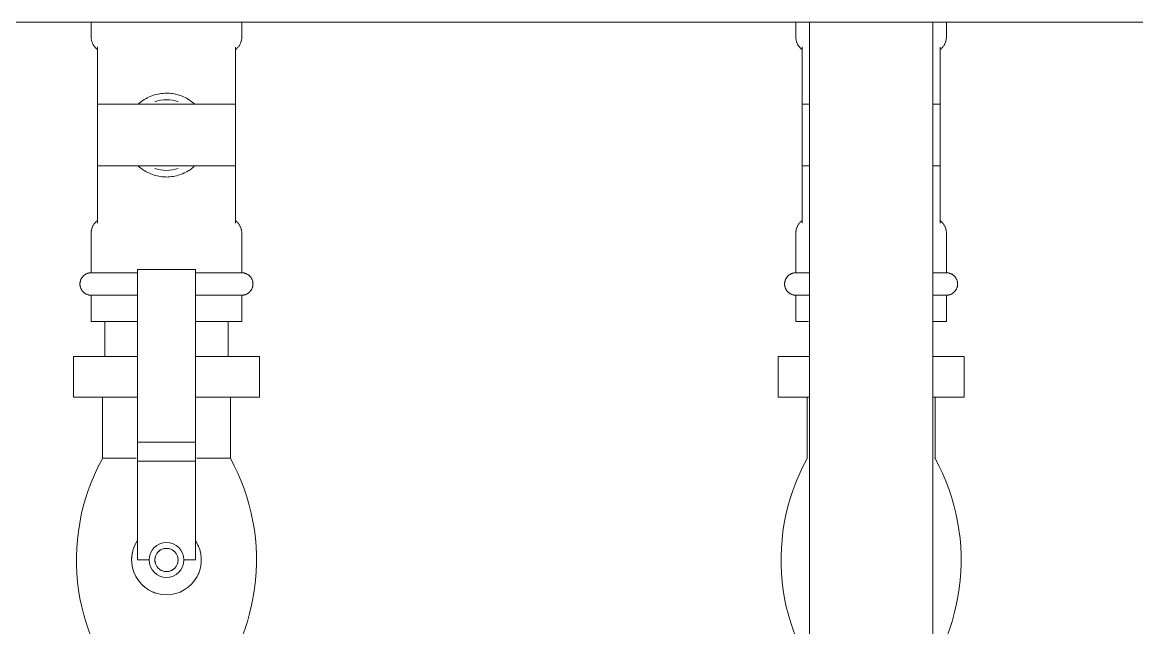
# Model space of a CAD drawing. Header units: inches. Extents: x -3299 to -2222, y -94 to 482.
# Drawn here: x -2480.48 to -2461.3, y 245.41 to 255.83 of the extents above; entities that cross this region are included whole.
import ezdxf

# ---------------------------------------------------------------- set-up
doc = ezdxf.new("R2010")
doc.units = ezdxf.units.IN
doc.header["$MEASUREMENT"] = 0
doc.layers.add('P-PIPE', color=3, linetype='Continuous', lineweight=9)

# ---------------------------------------------------------------- blocks, each defined once
blk = doc.blocks.new('Temperature Gauge - 3 1_2_ Stem - 3_4_-1362685-PLG_ ROOF LEVEL')
at = {"layer": 'P-PIPE'}
for p, q in [((-2467.056, 253.354), (-2467.056, 254.417)), ((-2466.931, 254.417), (-2467.056, 254.417)), ((-2464.681, 254.417), (-2464.807, 254.417)), ((-2464.681, 254.417), (-2464.681, 253.354)), ((-2466.931, 253.354), (-2467.056, 253.354)), ((-2464.681, 253.354), (-2464.807, 253.354))]:
    blk.add_line(p, q, dxfattribs=at)
blk = doc.blocks.new('Ball Valve - 2-6 Inch - 2_-V8-PLG_ ROOF LEVEL')
at = {"layer": 'P-PIPE'}
for p, q in [((-2467.469, 250.073), (-2467.469, 249.373)), ((-2464.269, 249.373), (-2464.269, 250.073)), ((-2466.969, 249.373), (-2466.969, 248.323)), ((-2464.769, 248.323), (-2464.769, 249.373)), ((-2466.969, 244.823), (-2466.969, 243.773)), ((-2464.769, 243.773), (-2464.769, 244.823)), ((-2467.469, 243.773), (-2467.469, 243.073)), ((-2464.269, 243.073), (-2464.269, 243.773))]:
    blk.add_line(p, q, dxfattribs=at)
at = {"layer": 'P-PIPE', "flags": 128}
for points in [[(-2466.969, 244.823), (-2467.036, 244.951), (-2467.099, 245.082), (-2467.156, 245.216), (-2467.207, 245.351), (-2467.253, 245.489), (-2467.294, 245.628), (-2467.329, 245.768), (-2467.358, 245.91), (-2467.382, 246.054), (-2467.4, 246.197), (-2467.412, 246.342), (-2467.418, 246.487), (-2467.419, 246.632), (-2467.414, 246.777), (-2467.402, 246.921), (-2467.386, 247.065), (-2467.363, 247.208), (-2467.335, 247.351), (-2467.301, 247.492), (-2467.261, 247.631), (-2467.216, 247.769), (-2467.166, 247.905), (-2467.11, 248.039), (-2467.049, 248.17), (-2466.982, 248.299), (-2466.969, 248.323)], [(-2464.769, 248.323), (-2464.701, 248.195), (-2464.639, 248.064), (-2464.582, 247.93), (-2464.531, 247.795), (-2464.484, 247.657), (-2464.444, 247.518), (-2464.409, 247.378), (-2464.38, 247.236), (-2464.356, 247.092), (-2464.338, 246.949), (-2464.326, 246.804), (-2464.319, 246.659), (-2464.319, 246.514), (-2464.324, 246.369), (-2464.335, 246.225), (-2464.352, 246.081), (-2464.375, 245.938), (-2464.403, 245.795), (-2464.437, 245.654), (-2464.476, 245.515), (-2464.521, 245.377), (-2464.572, 245.241), (-2464.628, 245.107), (-2464.689, 244.976), (-2464.756, 244.847), (-2464.769, 244.823)]]:
    blk.add_lwpolyline(points, dxfattribs=at)
at = {"layer": 'P-PIPE'}
for centre, major_axis, start_param, end_param in [((-2465.869, 250.073), (1.6, 0), 3.141593, 3.981797), ((-2465.869, 250.073), (-1.6, 0), 2.301388, 3.141593), ((-2465.869, 249.373), (1.6, 0), 3.141593, 3.981797), ((-2465.869, 249.373), (1.6, 0), 5.442981, 6.283185), ((-2465.869, 248.323), (-1.1, 0), 0, 0.113652), ((-2465.869, 248.323), (1.1, 0), 6.169534, 6.283185), ((-2465.869, 244.823), (-1.1, 0), 0, 0.113652), ((-2465.869, 244.823), (1.1, 0), 6.169534, 6.283185), ((-2465.869, 243.773), (1.6, 0), 3.141593, 3.981797), ((-2465.869, 243.773), (1.6, 0), 5.442981, 6.283185), ((-2465.869, 243.073), (1.6, 0), 3.141593, 3.981797), ((-2465.869, 243.073), (1.6, 0), 5.442981, 6.283185)]:
    blk.add_ellipse(centre, major_axis=major_axis, ratio=0.000002, start_param=start_param, end_param=end_param, dxfattribs=at)
blk = doc.blocks.new('Temperature Gauge - 3 1_2_ Stem - 3_4_-V17-PLG_ ROOF LEVEL')
at = {"layer": 'P-PIPE'}
for p, q in [((-2479.187, 253.354), (-2479.187, 254.417)), ((-2476.812, 254.417), (-2479.187, 254.417)), ((-2476.812, 254.417), (-2476.812, 253.354)), ((-2476.812, 253.354), (-2479.187, 253.354))]:
    blk.add_line(p, q, dxfattribs=at)
blk = doc.blocks.new('Ball Valve - 2-6 Inch - 2_-V20-PLG_ ROOF LEVEL')
at = {"layer": 'P-PIPE'}
for p, q in [((-2478.5, 248.601), (-2478.5, 251.573)), ((-2478.5, 251.573), (-2477.5, 251.573)), ((-2477.5, 251.573), (-2477.5, 248.601)), ((-2479.6, 250.073), (-2479.6, 249.373)), ((-2476.4, 249.373), (-2476.4, 250.073)), ((-2479.1, 249.373), (-2479.1, 248.323)), ((-2476.9, 248.323), (-2476.9, 249.373)), ((-2478.5, 248.271), (-2478.5, 248.601)), ((-2477.5, 248.601), (-2478.5, 248.601)), ((-2477.5, 248.601), (-2477.5, 248.271)), ((-2478.5, 246.573), (-2478.5, 248.271)), ((-2477.5, 248.271), (-2478.5, 248.271)), ((-2477.5, 248.271), (-2477.5, 246.573)), ((-2478.3, 246.573), (-2478.5, 246.573)), ((-2477.5, 246.573), (-2477.7, 246.573)), ((-2479.1, 244.823), (-2479.1, 243.773)), ((-2476.9, 243.773), (-2476.9, 244.823)), ((-2479.6, 243.773), (-2479.6, 243.073)), ((-2476.4, 243.073), (-2476.4, 243.773))]:
    blk.add_line(p, q, dxfattribs=at)
at = {"layer": 'P-PIPE', "flags": 128}
for points in [[(-2479.1, 244.823), (-2479.167, 244.951), (-2479.23, 245.082), (-2479.287, 245.216), (-2479.338, 245.351), (-2479.384, 245.489), (-2479.425, 245.628), (-2479.46, 245.768), (-2479.489, 245.91), (-2479.513, 246.054), (-2479.531, 246.197), (-2479.543, 246.342), (-2479.549, 246.487), (-2479.55, 246.632), (-2479.545, 246.777), (-2479.534, 246.921), (-2479.517, 247.065), (-2479.494, 247.208), (-2479.466, 247.351), (-2479.432, 247.492), (-2479.393, 247.631), (-2479.347, 247.769), (-2479.297, 247.905), (-2479.241, 248.039), (-2479.18, 248.17), (-2479.113, 248.299), (-2479.1, 248.323)], [(-2476.9, 248.323), (-2476.833, 248.195), (-2476.77, 248.064), (-2476.713, 247.93), (-2476.662, 247.795), (-2476.616, 247.657), (-2476.575, 247.518), (-2476.54, 247.378), (-2476.511, 247.236), (-2476.487, 247.092), (-2476.469, 246.949), (-2476.457, 246.804), (-2476.451, 246.659), (-2476.45, 246.514), (-2476.455, 246.369), (-2476.466, 246.225), (-2476.483, 246.081), (-2476.506, 245.938), (-2476.534, 245.795), (-2476.568, 245.654), (-2476.607, 245.515), (-2476.653, 245.377), (-2476.703, 245.241), (-2476.759, 245.107), (-2476.82, 244.976), (-2476.887, 244.847), (-2476.9, 244.823)]]:
    blk.add_lwpolyline(points, dxfattribs=at)
at = {"layer": 'P-PIPE'}
for radius, start, end in [(0.6, 146.9143, 270), (0.3, 90, 270), (0.2, 90, 270), (0.2, 105, 165), (0.6, 270, 33.0857), (0.3, 270, 90), (0.2, 270, 90), (0.2, 45, 75), (0.2, 180, 210), (0.2, 330, 30), (0.2, 225, 255), (0.2, 285, 315)]:
    blk.add_arc((-2478, 246.573), radius, start, end, dxfattribs=at)
for centre, major_axis, start_param, end_param in [((-2478, 250.073), (1.6, 0), 3.141593, 4.392319), ((-2478, 250.073), (-1.6, 0), 1.890866, 3.141593), ((-2478, 249.373), (-1.6, 0), 0, 1.250727), ((-2478, 249.373), (1.6, 0), 5.032458, 6.283185), ((-2478, 248.323), (1.1, 0), 3.141593, 4.215353), ((-2478, 248.323), (1.1, 0), 5.209425, 6.283185), ((-2478, 244.823), (1.1, 0), 3.141593, 6.283185), ((-2478, 243.773), (1.6, 0), 3.141593, 6.283185), ((-2478, 243.073), (1.6, 0), 3.141593, 6.283185)]:
    blk.add_ellipse(centre, major_axis=major_axis, ratio=0.000002, start_param=start_param, end_param=end_param, dxfattribs=at)
for points, knots in [([(-2477.457, 246.828), (-2477.453, 246.82), (-2477.446, 246.804), (-2477.439, 246.787), (-2477.436, 246.779)], [-0.63900357, -0.63900357, -0.63900357, -0.63900357, -0.625, -0.61088239, -0.61088239, -0.61088239, -0.61088239]), ([(-2478.587, 246.448), (-2478.588, 246.455), (-2478.603, 246.53), (-2478.603, 246.616), (-2478.588, 246.691), (-2478.587, 246.698)], [-0.5667265, -0.5667265, -0.5667265, -0.5667265, -0.5555556, -0.4444444, -0.4332938, -0.4332938, -0.4332938, -0.4332938]), ([(-2477.436, 246.368), (-2477.439, 246.36), (-2477.445, 246.343), (-2477.453, 246.327), (-2477.456, 246.319)], [-0.38901073, -0.38901073, -0.38901073, -0.38901073, -0.375, -0.36089042, -0.36089042, -0.36089042, -0.36089042]), ([(-2478.358, 246.092), (-2478.368, 246.099), (-2478.382, 246.11), (-2478.397, 246.123), (-2478.402, 246.127)], [-0.79646174, -0.79646174, -0.79646174, -0.79646174, -0.77777778, -0.76652508, -0.76652508, -0.76652508, -0.76652508]), ([(-2478.186, 246.002), (-2478.192, 246.005), (-2478.21, 246.011), (-2478.228, 246.018), (-2478.238, 246.022)], [-0.9001671, -0.9001671, -0.9001671, -0.9001671, -0.88888889, -0.87024989, -0.87024989, -0.87024989, -0.87024989]), ([(-2477.745, 246.03), (-2477.753, 246.026), (-2477.769, 246.019), (-2477.786, 246.012), (-2477.794, 246.009)], [-0.13897746, -0.13897746, -0.13897746, -0.13897746, -0.125, -0.11095937, -0.11095937, -0.11095937, -0.11095937])]:
    blk.add_open_spline(points, degree=3, knots=knots, dxfattribs=at)

msp = doc.modelspace()

# ---------------------------------------------------------------- linework, layer by layer
at = {"layer": 'P-PIPE'}
for p, q in [((-2818.666, 255.827), (-2443.612, 255.827)), ((-2479.296, 255.827), (-2479.296, 255.574)), ((-2476.703, 255.574), (-2476.703, 255.827)), ((-2467.165, 255.827), (-2467.165, 255.574)), ((-2466.931, 255.827), (-2466.931, 239.891)), ((-2464.807, 239.891), (-2464.807, 255.827)), ((-2464.572, 255.574), (-2464.572, 255.827)), ((-2479.187, 255.402), (-2479.187, 254.417)), ((-2476.812, 254.417), (-2476.812, 255.401)), ((-2467.056, 255.402), (-2467.056, 254.417)), ((-2464.681, 254.417), (-2464.681, 255.401)), ((-2479.187, 253.354), (-2479.187, 252.37)), ((-2476.812, 252.369), (-2476.812, 253.354)), ((-2467.056, 253.354), (-2467.056, 252.37)), ((-2464.681, 252.369), (-2464.681, 253.354)), ((-2479.296, 252.196), (-2479.296, 251.515)), ((-2476.703, 251.515), (-2476.703, 252.196)), ((-2467.165, 252.196), (-2467.165, 251.515)), ((-2464.572, 251.515), (-2464.572, 252.196)), ((-2478.509, 251.515), (-2479.296, 251.515)), ((-2476.703, 251.515), (-2477.49, 251.515)), ((-2466.946, 251.515), (-2467.165, 251.515)), ((-2464.572, 251.515), (-2464.792, 251.515)), ((-2479.296, 251.129), (-2479.296, 250.675)), ((-2478.509, 251.129), (-2479.296, 251.129)), ((-2476.703, 251.129), (-2477.49, 251.129)), ((-2476.703, 250.675), (-2476.703, 251.129)), ((-2467.165, 251.129), (-2467.165, 250.675)), ((-2466.946, 251.129), (-2467.165, 251.129)), ((-2464.572, 251.129), (-2464.792, 251.129)), ((-2464.572, 250.675), (-2464.572, 251.129)), ((-2479.296, 250.675), (-2478.509, 250.675)), ((-2479.062, 250.675), (-2479.062, 250.073)), ((-2477.49, 250.675), (-2476.703, 250.675)), ((-2476.938, 250.073), (-2476.938, 250.675)), ((-2467.165, 250.675), (-2466.946, 250.675)), ((-2464.792, 250.675), (-2464.572, 250.675))]:
    msp.add_line(p, q, dxfattribs=at)
at = {"layer": 'P-PIPE', "flags": 128}
for points in [[(-2479.187, 255.356), (-2479.196, 255.363), (-2479.204, 255.37), (-2479.212, 255.378), (-2479.22, 255.385), (-2479.228, 255.393), (-2479.235, 255.402), (-2479.241, 255.41), (-2479.248, 255.419), (-2479.254, 255.428), (-2479.259, 255.437), (-2479.265, 255.447), (-2479.27, 255.457), (-2479.274, 255.467), (-2479.278, 255.477), (-2479.282, 255.487), (-2479.285, 255.497), (-2479.288, 255.508), (-2479.291, 255.518), (-2479.293, 255.529), (-2479.294, 255.54), (-2479.295, 255.551), (-2479.296, 255.562), (-2479.296, 255.572), (-2479.296, 255.574)], [(-2476.703, 255.574), (-2476.704, 255.564), (-2476.704, 255.553), (-2476.705, 255.542), (-2476.707, 255.531), (-2476.709, 255.52), (-2476.711, 255.51), (-2476.714, 255.499), (-2476.717, 255.489), (-2476.721, 255.478), (-2476.725, 255.468), (-2476.729, 255.458), (-2476.734, 255.449), (-2476.739, 255.439), (-2476.745, 255.43), (-2476.751, 255.421), (-2476.757, 255.412), (-2476.764, 255.403), (-2476.771, 255.395), (-2476.778, 255.387), (-2476.786, 255.379), (-2476.794, 255.372), (-2476.802, 255.364), (-2476.811, 255.358), (-2476.812, 255.356)], [(-2467.056, 255.356), (-2467.065, 255.363), (-2467.073, 255.37), (-2467.081, 255.378), (-2467.089, 255.385), (-2467.096, 255.393), (-2467.103, 255.402), (-2467.11, 255.41), (-2467.117, 255.419), (-2467.123, 255.428), (-2467.128, 255.437), (-2467.134, 255.447), (-2467.139, 255.457), (-2467.143, 255.467), (-2467.147, 255.477), (-2467.151, 255.487), (-2467.154, 255.497), (-2467.157, 255.508), (-2467.16, 255.518), (-2467.162, 255.529), (-2467.163, 255.54), (-2467.164, 255.551), (-2467.165, 255.562), (-2467.165, 255.572), (-2467.165, 255.574)], [(-2464.572, 255.574), (-2464.573, 255.564), (-2464.573, 255.553), (-2464.574, 255.542), (-2464.576, 255.531), (-2464.578, 255.52), (-2464.58, 255.51), (-2464.583, 255.499), (-2464.586, 255.489), (-2464.59, 255.478), (-2464.594, 255.468), (-2464.598, 255.458), (-2464.603, 255.449), (-2464.608, 255.439), (-2464.614, 255.43), (-2464.62, 255.421), (-2464.626, 255.412), (-2464.633, 255.403), (-2464.64, 255.395), (-2464.647, 255.387), (-2464.655, 255.379), (-2464.663, 255.372), (-2464.671, 255.364), (-2464.68, 255.358), (-2464.681, 255.356)], [(-2478, 254.606), (-2478.029, 254.606), (-2478.058, 254.604), (-2478.086, 254.601), (-2478.115, 254.597), (-2478.143, 254.592), (-2478.171, 254.586), (-2478.199, 254.578), (-2478.227, 254.57), (-2478.254, 254.56), (-2478.281, 254.55), (-2478.307, 254.538), (-2478.333, 254.525), (-2478.358, 254.511), (-2478.383, 254.496), (-2478.407, 254.481), (-2478.431, 254.464), (-2478.453, 254.446), (-2478.475, 254.428), (-2478.489, 254.415)], [(-2477.513, 254.417), (-2477.535, 254.436), (-2477.557, 254.454), (-2477.58, 254.472), (-2477.604, 254.488), (-2477.628, 254.503), (-2477.653, 254.518), (-2477.679, 254.531), (-2477.705, 254.543), (-2477.731, 254.555), (-2477.758, 254.565), (-2477.786, 254.574), (-2477.814, 254.582), (-2477.842, 254.589), (-2477.87, 254.595), (-2477.898, 254.599), (-2477.927, 254.603), (-2477.956, 254.605), (-2477.984, 254.606), (-2478, 254.606)], [(-2478.487, 253.354), (-2478.465, 253.335), (-2478.443, 253.317), (-2478.42, 253.299), (-2478.396, 253.283), (-2478.372, 253.268), (-2478.347, 253.253), (-2478.321, 253.24), (-2478.295, 253.228), (-2478.268, 253.216), (-2478.242, 253.206), (-2478.214, 253.197), (-2478.186, 253.189), (-2478.158, 253.182), (-2478.13, 253.176), (-2478.102, 253.172), (-2478.073, 253.168), (-2478.044, 253.166), (-2478.016, 253.165), (-2478, 253.164)], [(-2478, 253.164), (-2477.971, 253.165), (-2477.942, 253.167), (-2477.914, 253.17), (-2477.885, 253.174), (-2477.857, 253.179), (-2477.829, 253.185), (-2477.801, 253.193), (-2477.773, 253.201), (-2477.746, 253.211), (-2477.719, 253.221), (-2477.693, 253.233), (-2477.667, 253.246), (-2477.642, 253.26), (-2477.617, 253.275), (-2477.593, 253.29), (-2477.569, 253.307), (-2477.547, 253.325), (-2477.525, 253.343)], [(-2479.296, 252.196), (-2479.296, 252.207), (-2479.296, 252.218), (-2479.295, 252.229), (-2479.293, 252.24), (-2479.291, 252.251), (-2479.289, 252.261), (-2479.286, 252.272), (-2479.283, 252.282), (-2479.279, 252.292), (-2479.275, 252.303), (-2479.271, 252.313), (-2479.266, 252.322), (-2479.26, 252.332), (-2479.255, 252.341), (-2479.249, 252.35), (-2479.243, 252.359), (-2479.236, 252.368), (-2479.229, 252.376), (-2479.221, 252.384), (-2479.214, 252.392), (-2479.206, 252.399), (-2479.198, 252.407), (-2479.189, 252.413), (-2479.187, 252.414)], [(-2476.812, 252.414), (-2476.804, 252.408), (-2476.796, 252.401), (-2476.788, 252.393), (-2476.78, 252.386), (-2476.772, 252.378), (-2476.765, 252.369), (-2476.759, 252.361), (-2476.752, 252.352), (-2476.746, 252.343), (-2476.74, 252.334), (-2476.735, 252.324), (-2476.73, 252.314), (-2476.726, 252.304), (-2476.722, 252.294), (-2476.718, 252.284), (-2476.715, 252.274), (-2476.712, 252.263), (-2476.709, 252.253), (-2476.707, 252.242), (-2476.706, 252.231), (-2476.705, 252.22), (-2476.704, 252.209), (-2476.703, 252.198), (-2476.703, 252.196)], [(-2467.165, 252.196), (-2467.165, 252.207), (-2467.164, 252.218), (-2467.163, 252.229), (-2467.162, 252.24), (-2467.16, 252.251), (-2467.158, 252.261), (-2467.155, 252.272), (-2467.152, 252.282), (-2467.148, 252.292), (-2467.144, 252.303), (-2467.139, 252.313), (-2467.135, 252.322), (-2467.129, 252.332), (-2467.124, 252.341), (-2467.118, 252.35), (-2467.111, 252.359), (-2467.105, 252.368), (-2467.098, 252.376), (-2467.09, 252.384), (-2467.083, 252.392), (-2467.075, 252.399), (-2467.066, 252.407), (-2467.058, 252.413), (-2467.056, 252.414)], [(-2464.681, 252.414), (-2464.673, 252.408), (-2464.664, 252.401), (-2464.656, 252.393), (-2464.649, 252.386), (-2464.641, 252.378), (-2464.634, 252.369), (-2464.627, 252.361), (-2464.621, 252.352), (-2464.615, 252.343), (-2464.609, 252.334), (-2464.604, 252.324), (-2464.599, 252.314), (-2464.595, 252.304), (-2464.591, 252.294), (-2464.587, 252.284), (-2464.584, 252.274), (-2464.581, 252.263), (-2464.578, 252.253), (-2464.576, 252.242), (-2464.575, 252.231), (-2464.573, 252.22), (-2464.573, 252.209), (-2464.572, 252.198), (-2464.572, 252.196)], [(-2479.296, 251.129), (-2479.304, 251.13), (-2479.312, 251.13), (-2479.32, 251.131), (-2479.327, 251.132), (-2479.335, 251.133), (-2479.342, 251.135), (-2479.35, 251.137), (-2479.357, 251.139), (-2479.364, 251.142), (-2479.372, 251.145), (-2479.379, 251.148), (-2479.386, 251.151), (-2479.392, 251.155), (-2479.399, 251.159), (-2479.405, 251.163), (-2479.412, 251.168), (-2479.418, 251.172), (-2479.424, 251.177), (-2479.429, 251.183), (-2479.435, 251.188), (-2479.44, 251.194), (-2479.445, 251.2), (-2479.45, 251.206), (-2479.455, 251.212), (-2479.459, 251.218), (-2479.463, 251.225), (-2479.467, 251.232), (-2479.47, 251.238), (-2479.473, 251.245), (-2479.476, 251.253), (-2479.479, 251.26), (-2479.481, 251.267), (-2479.483, 251.275), (-2479.485, 251.282), (-2479.487, 251.29), (-2479.488, 251.297), (-2479.489, 251.305), (-2479.489, 251.313), (-2479.489, 251.32), (-2479.489, 251.328), (-2479.489, 251.336), (-2479.488, 251.344), (-2479.487, 251.351), (-2479.486, 251.359), (-2479.484, 251.366), (-2479.483, 251.374), (-2479.48, 251.381), (-2479.478, 251.389), (-2479.475, 251.396), (-2479.472, 251.403), (-2479.469, 251.41), (-2479.465, 251.417), (-2479.461, 251.423), (-2479.457, 251.43), (-2479.453, 251.436), (-2479.448, 251.442), (-2479.443, 251.448), (-2479.438, 251.454), (-2479.432, 251.459), (-2479.427, 251.465), (-2479.421, 251.47), (-2479.415, 251.475), (-2479.409, 251.479), (-2479.402, 251.484), (-2479.396, 251.488), (-2479.389, 251.492), (-2479.382, 251.495), (-2479.375, 251.499), (-2479.368, 251.502), (-2479.361, 251.504), (-2479.354, 251.507), (-2479.346, 251.509), (-2479.339, 251.511), (-2479.331, 251.512), (-2479.324, 251.514), (-2479.316, 251.514), (-2479.308, 251.515), (-2479.301, 251.515), (-2479.296, 251.515)], [(-2478.505, 251.515), (-2478.552, 251.515), (-2478.599, 251.515), (-2478.644, 251.515), (-2478.689, 251.515), (-2478.732, 251.515), (-2478.774, 251.515), (-2478.815, 251.515), (-2478.855, 251.515), (-2478.893, 251.515), (-2478.93, 251.515), (-2478.965, 251.515), (-2478.999, 251.515), (-2479.031, 251.515), (-2479.062, 251.515), (-2479.091, 251.515), (-2479.118, 251.515), (-2479.143, 251.515), (-2479.167, 251.515), (-2479.189, 251.515), (-2479.208, 251.515), (-2479.226, 251.515), (-2479.242, 251.515), (-2479.256, 251.515), (-2479.268, 251.515), (-2479.278, 251.515), (-2479.285, 251.515), (-2479.291, 251.515), (-2479.295, 251.515), (-2479.296, 251.515), (-2479.296, 251.515)], [(-2479.296, 251.515), (-2479.295, 251.515), (-2479.292, 251.515), (-2479.287, 251.515), (-2479.28, 251.515), (-2479.271, 251.515), (-2479.259, 251.515)], [(-2476.703, 251.515), (-2476.705, 251.515), (-2476.708, 251.515), (-2476.713, 251.515), (-2476.72, 251.515), (-2476.729, 251.515), (-2476.741, 251.515), (-2476.754, 251.515), (-2476.769, 251.515), (-2476.787, 251.515), (-2476.806, 251.515), (-2476.827, 251.515), (-2476.85, 251.515), (-2476.875, 251.515), (-2476.902, 251.515), (-2476.93, 251.515), (-2476.96, 251.515), (-2476.992, 251.515), (-2477.025, 251.515), (-2477.06, 251.515), (-2477.097, 251.515), (-2477.135, 251.515), (-2477.174, 251.515), (-2477.215, 251.515), (-2477.256, 251.515), (-2477.299, 251.515), (-2477.344, 251.515), (-2477.389, 251.515), (-2477.435, 251.515), (-2477.482, 251.515), (-2477.5, 251.515)], [(-2476.744, 251.515), (-2476.732, 251.515), (-2476.722, 251.515), (-2476.715, 251.515), (-2476.709, 251.515), (-2476.705, 251.515), (-2476.704, 251.515), (-2476.703, 251.515)], [(-2476.703, 251.515), (-2476.696, 251.515), (-2476.688, 251.515), (-2476.68, 251.514), (-2476.673, 251.513), (-2476.665, 251.512), (-2476.658, 251.51), (-2476.65, 251.508), (-2476.643, 251.506), (-2476.635, 251.503), (-2476.628, 251.5), (-2476.621, 251.497), (-2476.614, 251.494), (-2476.608, 251.49), (-2476.601, 251.486), (-2476.594, 251.482), (-2476.588, 251.477), (-2476.582, 251.473), (-2476.576, 251.468), (-2476.571, 251.462), (-2476.565, 251.457), (-2476.56, 251.451), (-2476.555, 251.445), (-2476.55, 251.439), (-2476.545, 251.433), (-2476.541, 251.427), (-2476.537, 251.42), (-2476.533, 251.413), (-2476.53, 251.407), (-2476.527, 251.4), (-2476.524, 251.392), (-2476.521, 251.385), (-2476.519, 251.378), (-2476.517, 251.37), (-2476.515, 251.363), (-2476.513, 251.355), (-2476.512, 251.348), (-2476.511, 251.34), (-2476.511, 251.332), (-2476.51, 251.325), (-2476.511, 251.317), (-2476.511, 251.309), (-2476.512, 251.301), (-2476.513, 251.294), (-2476.514, 251.286), (-2476.516, 251.279), (-2476.517, 251.271), (-2476.52, 251.264), (-2476.522, 251.256), (-2476.525, 251.249), (-2476.528, 251.242), (-2476.531, 251.235), (-2476.535, 251.228), (-2476.539, 251.222), (-2476.543, 251.215), (-2476.547, 251.209), (-2476.552, 251.203), (-2476.557, 251.197), (-2476.562, 251.191), (-2476.568, 251.185), (-2476.573, 251.18), (-2476.579, 251.175), (-2476.585, 251.17), (-2476.591, 251.166), (-2476.597, 251.161), (-2476.604, 251.157), (-2476.611, 251.153), (-2476.618, 251.15), (-2476.624, 251.146), (-2476.632, 251.143), (-2476.639, 251.141), (-2476.646, 251.138), (-2476.654, 251.136), (-2476.661, 251.134), (-2476.669, 251.133), (-2476.676, 251.131), (-2476.684, 251.13), (-2476.692, 251.13), (-2476.699, 251.13), (-2476.703, 251.129)], [(-2467.165, 251.129), (-2467.173, 251.13), (-2467.181, 251.13), (-2467.188, 251.131), (-2467.196, 251.132), (-2467.204, 251.133), (-2467.211, 251.135), (-2467.219, 251.137), (-2467.226, 251.139), (-2467.233, 251.142), (-2467.241, 251.145), (-2467.248, 251.148), (-2467.254, 251.151), (-2467.261, 251.155), (-2467.268, 251.159), (-2467.274, 251.163), (-2467.281, 251.168), (-2467.287, 251.172), (-2467.293, 251.177), (-2467.298, 251.183), (-2467.304, 251.188), (-2467.309, 251.194), (-2467.314, 251.2), (-2467.319, 251.206), (-2467.323, 251.212), (-2467.328, 251.218), (-2467.332, 251.225), (-2467.336, 251.232), (-2467.339, 251.238), (-2467.342, 251.245), (-2467.345, 251.253), (-2467.348, 251.26), (-2467.35, 251.267), (-2467.352, 251.275), (-2467.354, 251.282), (-2467.356, 251.29), (-2467.357, 251.297), (-2467.358, 251.305), (-2467.358, 251.313), (-2467.358, 251.32), (-2467.358, 251.328), (-2467.358, 251.336), (-2467.357, 251.344), (-2467.356, 251.351), (-2467.355, 251.359), (-2467.353, 251.366), (-2467.351, 251.374), (-2467.349, 251.381), (-2467.347, 251.389), (-2467.344, 251.396), (-2467.341, 251.403), (-2467.338, 251.41), (-2467.334, 251.417), (-2467.33, 251.423), (-2467.326, 251.43), (-2467.321, 251.436), (-2467.317, 251.442), (-2467.312, 251.448), (-2467.307, 251.454), (-2467.301, 251.459), (-2467.296, 251.465), (-2467.29, 251.47), (-2467.284, 251.475), (-2467.278, 251.479), (-2467.271, 251.484), (-2467.265, 251.488), (-2467.258, 251.492), (-2467.251, 251.495), (-2467.244, 251.499), (-2467.237, 251.502), (-2467.23, 251.504), (-2467.223, 251.507), (-2467.215, 251.509), (-2467.208, 251.511), (-2467.2, 251.512), (-2467.193, 251.514), (-2467.185, 251.514), (-2467.177, 251.515), (-2467.17, 251.515), (-2467.165, 251.515)], [(-2466.931, 251.515), (-2466.96, 251.515), (-2466.987, 251.515), (-2467.012, 251.515), (-2467.036, 251.515), (-2467.058, 251.515), (-2467.077, 251.515), (-2467.095, 251.515), (-2467.111, 251.515), (-2467.125, 251.515), (-2467.137, 251.515), (-2467.147, 251.515), (-2467.154, 251.515), (-2467.16, 251.515), (-2467.164, 251.515), (-2467.165, 251.515), (-2467.165, 251.515)], [(-2467.165, 251.515), (-2467.164, 251.515), (-2467.161, 251.515), (-2467.156, 251.515), (-2467.149, 251.515), (-2467.14, 251.515), (-2467.128, 251.515)], [(-2464.572, 251.515), (-2464.573, 251.515), (-2464.577, 251.515), (-2464.582, 251.515), (-2464.589, 251.515), (-2464.598, 251.515), (-2464.61, 251.515), (-2464.623, 251.515), (-2464.638, 251.515), (-2464.655, 251.515), (-2464.675, 251.515), (-2464.696, 251.515), (-2464.719, 251.515), (-2464.744, 251.515), (-2464.77, 251.515), (-2464.799, 251.515)], [(-2464.613, 251.515), (-2464.601, 251.515), (-2464.591, 251.515), (-2464.583, 251.515), (-2464.578, 251.515), (-2464.574, 251.515), (-2464.572, 251.515), (-2464.572, 251.515)], [(-2464.572, 251.515), (-2464.565, 251.515), (-2464.557, 251.515), (-2464.549, 251.514), (-2464.542, 251.513), (-2464.534, 251.512), (-2464.526, 251.51), (-2464.519, 251.508), (-2464.512, 251.506), (-2464.504, 251.503), (-2464.497, 251.5), (-2464.49, 251.497), (-2464.483, 251.494), (-2464.476, 251.49), (-2464.47, 251.486), (-2464.463, 251.482), (-2464.457, 251.477), (-2464.451, 251.473), (-2464.445, 251.468), (-2464.439, 251.462), (-2464.434, 251.457), (-2464.429, 251.451), (-2464.424, 251.445), (-2464.419, 251.439), (-2464.414, 251.433), (-2464.41, 251.427), (-2464.406, 251.42), (-2464.402, 251.413), (-2464.399, 251.407), (-2464.395, 251.4), (-2464.392, 251.392), (-2464.39, 251.385), (-2464.387, 251.378), (-2464.385, 251.37), (-2464.384, 251.363), (-2464.382, 251.355), (-2464.381, 251.348), (-2464.38, 251.34), (-2464.38, 251.332), (-2464.379, 251.325), (-2464.379, 251.317), (-2464.38, 251.309), (-2464.381, 251.301), (-2464.382, 251.294), (-2464.383, 251.286), (-2464.384, 251.279), (-2464.386, 251.271), (-2464.389, 251.264), (-2464.391, 251.256), (-2464.394, 251.249), (-2464.397, 251.242), (-2464.4, 251.235), (-2464.404, 251.228), (-2464.408, 251.222), (-2464.412, 251.215), (-2464.416, 251.209), (-2464.421, 251.203), (-2464.426, 251.197), (-2464.431, 251.191), (-2464.436, 251.185), (-2464.442, 251.18), (-2464.448, 251.175), (-2464.454, 251.17), (-2464.46, 251.166), (-2464.466, 251.161), (-2464.473, 251.157), (-2464.48, 251.153), (-2464.486, 251.15), (-2464.493, 251.146), (-2464.5, 251.143), (-2464.508, 251.141), (-2464.515, 251.138), (-2464.522, 251.136), (-2464.53, 251.134), (-2464.538, 251.133), (-2464.545, 251.131), (-2464.553, 251.13), (-2464.56, 251.13), (-2464.568, 251.13), (-2464.572, 251.129)], [(-2479.256, 251.129), (-2479.268, 251.129), (-2479.278, 251.129), (-2479.285, 251.129), (-2479.291, 251.129), (-2479.295, 251.129), (-2479.296, 251.129), (-2479.296, 251.129)], [(-2479.296, 251.129), (-2479.295, 251.129), (-2479.292, 251.129), (-2479.287, 251.129), (-2479.28, 251.129), (-2479.271, 251.129), (-2479.259, 251.129), (-2479.246, 251.129), (-2479.231, 251.129), (-2479.213, 251.129), (-2479.194, 251.129), (-2479.173, 251.129), (-2479.15, 251.129), (-2479.125, 251.129), (-2479.098, 251.129), (-2479.07, 251.129), (-2479.04, 251.129), (-2479.008, 251.129), (-2478.975, 251.129), (-2478.94, 251.129), (-2478.903, 251.129), (-2478.865, 251.129), (-2478.826, 251.129), (-2478.785, 251.129), (-2478.744, 251.129), (-2478.7, 251.129), (-2478.656, 251.129), (-2478.611, 251.129), (-2478.565, 251.129), (-2478.518, 251.129), (-2478.5, 251.129)], [(-2477.495, 251.129), (-2477.448, 251.129), (-2477.401, 251.129), (-2477.356, 251.129), (-2477.311, 251.129), (-2477.268, 251.129), (-2477.226, 251.129), (-2477.185, 251.129), (-2477.145, 251.129), (-2477.107, 251.129), (-2477.07, 251.129), (-2477.035, 251.129), (-2477.001, 251.129), (-2476.968, 251.129), (-2476.938, 251.129), (-2476.909, 251.129), (-2476.882, 251.129), (-2476.857, 251.129), (-2476.833, 251.129), (-2476.811, 251.129), (-2476.792, 251.129), (-2476.774, 251.129), (-2476.758, 251.129), (-2476.744, 251.129), (-2476.732, 251.129), (-2476.722, 251.129), (-2476.715, 251.129), (-2476.709, 251.129), (-2476.705, 251.129), (-2476.704, 251.129), (-2476.703, 251.129)], [(-2476.703, 251.129), (-2476.705, 251.129), (-2476.708, 251.129), (-2476.713, 251.129), (-2476.72, 251.129), (-2476.729, 251.129), (-2476.741, 251.129)], [(-2467.125, 251.129), (-2467.137, 251.129), (-2467.147, 251.129), (-2467.154, 251.129), (-2467.16, 251.129), (-2467.164, 251.129), (-2467.165, 251.129), (-2467.165, 251.129)], [(-2467.165, 251.129), (-2467.164, 251.129), (-2467.161, 251.129), (-2467.156, 251.129), (-2467.149, 251.129), (-2467.14, 251.129), (-2467.128, 251.129), (-2467.115, 251.129), (-2467.1, 251.129), (-2467.082, 251.129), (-2467.063, 251.129), (-2467.042, 251.129), (-2467.019, 251.129), (-2466.994, 251.129), (-2466.967, 251.129), (-2466.939, 251.129)], [(-2464.807, 251.129), (-2464.778, 251.129), (-2464.751, 251.129), (-2464.725, 251.129), (-2464.702, 251.129), (-2464.68, 251.129), (-2464.66, 251.129), (-2464.643, 251.129), (-2464.627, 251.129), (-2464.613, 251.129), (-2464.601, 251.129), (-2464.591, 251.129), (-2464.583, 251.129), (-2464.578, 251.129), (-2464.574, 251.129), (-2464.572, 251.129), (-2464.572, 251.129)], [(-2464.572, 251.129), (-2464.573, 251.129), (-2464.577, 251.129), (-2464.582, 251.129), (-2464.589, 251.129), (-2464.598, 251.129), (-2464.61, 251.129)]]:
    msp.add_lwpolyline(points, dxfattribs=at)
at = {"layer": 'P-PIPE'}
for start, end in [(90, 109.3945), (70.6055, 90), (250.6055, 270), (270, 289.3945)]:
    msp.add_arc((-2478, 253.885), 0.608, start, end, dxfattribs=at)

# ---------------------------------------------------------------- block references
for name in ['Temperature Gauge - 3 1_2_ Stem - 3_4_-V17-PLG_ ROOF LEVEL', 'Temperature Gauge - 3 1_2_ Stem - 3_4_-1362685-PLG_ ROOF LEVEL', 'Ball Valve - 2-6 Inch - 2_-V20-PLG_ ROOF LEVEL', 'Ball Valve - 2-6 Inch - 2_-V8-PLG_ ROOF LEVEL']:
    msp.add_blockref(name, (0, 0), dxfattribs=at)

doc.saveas('drawing.dxf')
